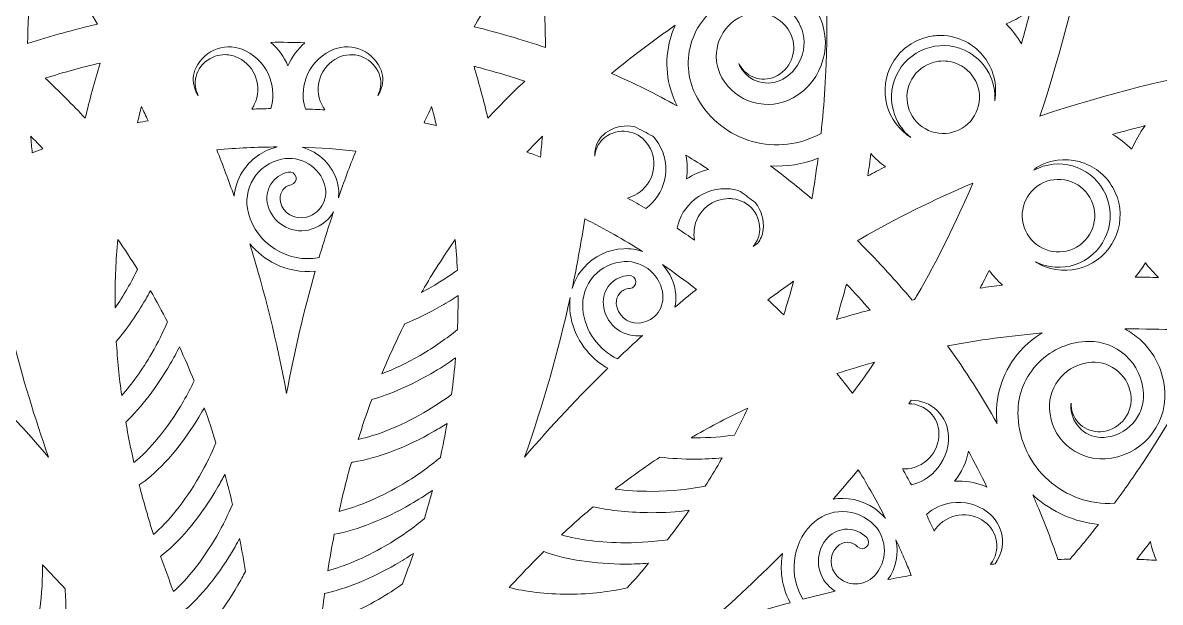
# Model space of a CAD drawing. Header units: millimetres. Extents: x -93 to 1481, y -1464 to 298.
# Drawn here: x 677 to 943.6, y -1205.6 to -1069.7 of the extents above; entities that cross this region are included whole.
import ezdxf

# ---------------------------------------------------------------- set-up
doc = ezdxf.new("R2010")
doc.units = ezdxf.units.MM
doc.header["$MEASUREMENT"] = 0
doc.layers.add('Layer 1', color=7, linetype='Continuous')

msp = doc.modelspace()

# ---------------------------------------------------------------- linework, layer by layer
at = {"layer": 'Layer 1', "lineweight": 0}
for points, knots in [([(1116.83, -1265.8), (1115.97, -1265.11), (1095.41, -1248.71), (1061.91, -1232.06), (1041.16, -1221.74), (1012.66, -1210.11), (979.99, -1203.56), (1005.01, -1181.55), (1023.87, -1157.23), (1036.69, -1137.92), (1057.37, -1106.75), (1066.98, -1082.26), (1067.38, -1081.24), (1067.38, -1081.24), (1068.76, -1077.69), (1068.76, -1077.69), (1068.76, -1077.69), (1064.99, -1077.11), (1064.99, -1077.11), (1063.9, -1076.94), (1037.9, -1073.01), (1000.56, -1075.34), (977.43, -1076.79), (946.93, -1080.96), (915.37, -1091.62), (926.03, -1060.05), (930.2, -1029.56), (931.64, -1006.43), (933.97, -969.09), (930.05, -943.08), (929.88, -941.99), (929.88, -941.99), (929.3, -938.23), (929.3, -938.23), (929.3, -938.23), (925.75, -939.61), (925.75, -939.61), (924.72, -940.01), (900.24, -949.61), (869.07, -970.3), (849.76, -983.12), (825.43, -1001.98), (803.43, -1026.99), (796.88, -994.32), (785.24, -965.83), (774.93, -945.08), (758.28, -911.57), (741.88, -891.01), (741.19, -890.16), (741.19, -890.16), (738.8, -887.19), (738.8, -887.19), (738.8, -887.19), (736.41, -890.16), (736.41, -890.16), (735.72, -891.01), (719.32, -911.57), (702.67, -945.08), (692.36, -965.83), (680.72, -994.32), (674.17, -1026.99), (652.17, -1001.98), (627.84, -983.12), (608.53, -970.3), (577.36, -949.61), (552.88, -940.01), (551.85, -939.61), (551.85, -939.61), (548.3, -938.23), (548.3, -938.23), (548.3, -938.23), (547.72, -941.99), (547.72, -941.99), (547.55, -943.08), (543.63, -969.09), (545.96, -1006.43), (547.4, -1029.56), (551.57, -1060.05), (562.23, -1091.62), (530.67, -1080.96), (500.17, -1076.79), (477.04, -1075.34), (439.7, -1073.01), (413.7, -1076.94), (412.61, -1077.11), (412.61, -1077.11), (408.84, -1077.69), (408.84, -1077.69), (408.84, -1077.69), (410.22, -1081.24), (410.22, -1081.24), (410.62, -1082.26), (420.23, -1106.75), (440.91, -1137.92), (453.73, -1157.23), (472.59, -1181.55), (497.61, -1203.56), (464.94, -1210.11), (436.44, -1221.74), (415.69, -1232.06), (382.19, -1248.71), (361.63, -1265.11), (360.77, -1265.8), (360.77, -1265.8), (357.8, -1268.19), (357.8, -1268.19), (357.8, -1268.19), (360.77, -1270.57), (360.77, -1270.57), (361.63, -1271.26), (382.19, -1287.67), (415.69, -1304.32), (444.76, -1318.76), (488.99, -1335.81), (538.64, -1337.82), (538.64, -1337.82), (584.58, -1406.53), (584.58, -1406.53), (584.58, -1406.53), (584.58, -1461.27), (584.58, -1461.27), (584.58, -1461.27), (584.67, -1461.27), (584.67, -1461.27), (584.67, -1461.27), (584.67, -1461.32), (584.67, -1461.32), (584.67, -1461.32), (601.77, -1461.32), (601.77, -1461.32), (601.77, -1461.32), (601.77, -1406.58), (601.77, -1406.58), (601.77, -1406.58), (608.56, -1396.76), (608.56, -1396.76), (608.56, -1397.28), (608.55, -1397.81), (608.55, -1398.34), (608.55, -1409.68), (611.14, -1420.43), (616.33, -1430.6), (621.52, -1440.76), (629.14, -1448.79), (639.2, -1454.66), (639.85, -1455.04), (640.51, -1455.41), (641.17, -1455.76), (650.77, -1460.93), (661.56, -1463.52), (673.55, -1463.52), (685.35, -1463.52), (696.34, -1460.86), (706.52, -1455.54), (716.71, -1450.23), (724.58, -1442.4), (730.14, -1432.05), (731.5, -1429.51), (732.7, -1426.89), (733.73, -1424.18), (734.69, -1426.77), (735.79, -1429.29), (737.05, -1431.74), (742.34, -1442.03), (750.17, -1449.89), (760.54, -1455.32), (760.56, -1455.33), (760.57, -1455.33), (760.58, -1455.34), (760.6, -1455.35), (760.61, -1455.36), (760.63, -1455.37), (771, -1460.8), (782.53, -1463.52), (795.22, -1463.52), (804.63, -1463.52), (813.79, -1461.83), (822.73, -1458.45), (822.82, -1458.42), (822.92, -1458.38), (823.01, -1458.34), (823.01, -1458.34), (821.88, -1461.27), (821.88, -1461.27), (821.88, -1461.27), (821.98, -1461.27), (821.98, -1461.27), (821.98, -1461.27), (821.97, -1461.32), (821.97, -1461.32), (821.97, -1461.32), (840.12, -1461.32), (840.12, -1461.32), (840.12, -1461.32), (854.32, -1422.18), (854.32, -1422.18), (854.32, -1422.18), (908.28, -1422.18), (908.28, -1422.18), (908.28, -1422.18), (923.34, -1461.27), (923.34, -1461.27), (923.34, -1461.27), (923.4, -1461.27), (923.4, -1461.27), (923.4, -1461.27), (923.42, -1461.32), (923.42, -1461.32), (923.42, -1461.32), (942.9, -1461.32), (942.9, -1461.32), (942.9, -1461.32), (891.24, -1335.09), (891.24, -1335.09), (891.44, -1335.12), (891.65, -1335.15), (891.85, -1335.18), (891.84, -1335.17), (891.84, -1335.15), (891.83, -1335.14), (903.9, -1336.96), (916.44, -1338.02), (929.3, -1338.02), (982.85, -1338.02), (1030.97, -1319.69), (1061.91, -1304.32), (1095.41, -1287.67), (1115.97, -1271.26), (1116.83, -1270.57), (1116.83, -1270.57), (1119.8, -1268.19), (1119.8, -1268.19), (1119.8, -1268.19), (1116.83, -1265.8), (1116.83, -1265.8)], [0, 0, 0, 0, 1, 1, 1, 2, 2, 2, 3, 3, 3, 4, 4, 4, 5, 5, 5, 6, 6, 6, 7, 7, 7, 8, 8, 8, 9, 9, 9, 10, 10, 10, 11, 11, 11, 12, 12, 12, 13, 13, 13, 14, 14, 14, 15, 15, 15, 16, 16, 16, 17, 17, 17, 18, 18, 18, 19, 19, 19, 20, 20, 20, 21, 21, 21, 22, 22, 22, 23, 23, 23, 24, 24, 24, 25, 25, 25, 26, 26, 26, 27, 27, 27, 28, 28, 28, 29, 29, 29, 30, 30, 30, 31, 31, 31, 32, 32, 32, 33, 33, 33, 34, 34, 34, 35, 35, 35, 36, 36, 36, 37, 37, 37, 38, 38, 38, 39, 39, 39, 40, 40, 40, 41, 41, 41, 42, 42, 42, 43, 43, 43, 44, 44, 44, 45, 45, 45, 46, 46, 46, 47, 47, 47, 48, 48, 48, 49, 49, 49, 50, 50, 50, 51, 51, 51, 52, 52, 52, 53, 53, 53, 54, 54, 54, 55, 55, 55, 56, 56, 56, 57, 57, 57, 58, 58, 58, 59, 59, 59, 60, 60, 60, 61, 61, 61, 62, 62, 62, 63, 63, 63, 64, 64, 64, 65, 65, 65, 66, 66, 66, 67, 67, 67, 68, 68, 68, 69, 69, 69, 70, 70, 70, 71, 71, 71, 72, 72, 72, 73, 73, 73, 74, 74, 74, 75, 75, 75, 76, 76, 76, 77, 77, 77, 78, 78, 78, 78]), ([(679.92, -1048.45), (685.25, -1055.52), (690.15, -1062.78), (694.5, -1070.07), (688.99, -1071.33), (683.49, -1072.84), (678.11, -1074.58), (678.23, -1066.06), (678.84, -1057.28), (679.92, -1048.45)], [0, 0, 0, 0, 1, 1, 1, 2, 2, 2, 3, 3, 3, 3]), ([(799.51, -1075.55), (794.01, -1073.67), (788.38, -1072.04), (782.74, -1070.67), (787.18, -1063.18), (792.2, -1055.72), (797.68, -1048.45), (798.81, -1057.62), (799.42, -1066.71), (799.51, -1075.55)], [0, 0, 0, 0, 1, 1, 1, 2, 2, 2, 3, 3, 3, 3]), ([(841.44, -1064.81), (843.38, -1063.72), (845.52, -1063.16), (847.68, -1063.16), (848.84, -1063.16), (850.01, -1063.32), (851.15, -1063.64), (854.44, -1064.57), (857.17, -1066.71), (858.85, -1069.69), (861.48, -1074.37), (859.81, -1080.31), (855.13, -1082.94), (853.44, -1083.89), (851.47, -1084.13), (849.6, -1083.6), (847.73, -1083.08), (846.17, -1081.86), (845.22, -1080.16), (845.06, -1079.88), (844.93, -1079.59), (844.82, -1079.29), (844.88, -1079.4), (844.94, -1079.52), (845, -1079.63), (845.85, -1081.15), (847.25, -1082.24), (848.92, -1082.71), (850.59, -1083.18), (852.35, -1082.97), (853.86, -1082.12), (855.61, -1081.13), (856.87, -1079.53), (857.41, -1077.6), (857.96, -1075.67), (857.71, -1073.64), (856.73, -1071.89), (855.59, -1069.85), (853.71, -1068.38), (851.46, -1067.75), (849.2, -1067.12), (846.84, -1067.4), (844.8, -1068.55), (839.84, -1071.34), (838.07, -1077.65), (840.86, -1082.61), (842.47, -1085.47), (845.09, -1087.53), (848.25, -1088.42), (851.41, -1089.3), (854.72, -1088.91), (857.58, -1087.3), (864.66, -1083.32), (867.19, -1074.32), (863.21, -1067.24), (860.88, -1063.1), (857.08, -1060.11), (852.5, -1058.83), (851.39, -1058.52), (850.26, -1058.31), (849.13, -1058.22), (855.45, -1054.63), (860.84, -1051.93), (864.71, -1050.11), (865.28, -1057.09), (865.95, -1069.84), (864.98, -1085.18), (864.77, -1088.62), (864.47, -1092.15), (864.09, -1095.66), (859.14, -1098.4), (853.42, -1099.07), (847.97, -1097.54), (842.47, -1096), (837.9, -1092.41), (835.1, -1087.43), (832.92, -1083.56), (832.38, -1079.08), (833.58, -1074.8), (834.78, -1070.53), (837.57, -1066.98), (841.44, -1064.81)], [0, 0, 0, 0, 1, 1, 1, 2, 2, 2, 3, 3, 3, 4, 4, 4, 5, 5, 5, 6, 6, 6, 7, 7, 7, 8, 8, 8, 9, 9, 9, 10, 10, 10, 11, 11, 11, 12, 12, 12, 13, 13, 13, 14, 14, 14, 15, 15, 15, 16, 16, 16, 17, 17, 17, 18, 18, 18, 19, 19, 19, 20, 20, 20, 21, 21, 21, 22, 22, 22, 23, 23, 23, 24, 24, 24, 25, 25, 25, 26, 26, 26, 27, 27, 27, 27]), ([(913.2, -1066.67), (912.52, -1069.36), (911.81, -1072.03), (911.06, -1074.67), (910.08, -1072.97), (908.86, -1071.4), (907.46, -1070.02), (909.5, -1069.15), (911.43, -1068.01), (913.2, -1066.67)], [0, 0, 0, 0, 1, 1, 1, 2, 2, 2, 3, 3, 3, 3]), ([(830.38, -1089.22), (825.37, -1086.45), (820.22, -1083.9), (815, -1081.6), (819.77, -1077.68), (824.77, -1073.91), (829.91, -1070.33), (829.45, -1071.34), (829.07, -1072.38), (828.77, -1073.45), (827.28, -1078.77), (827.85, -1084.34), (830.38, -1089.22)], [0, 0, 0, 0, 1, 1, 1, 2, 2, 2, 3, 3, 3, 4, 4, 4, 4]), ([(739.14, -1079.82), (738.2, -1077.7), (736.85, -1075.85), (735.15, -1074.33), (737.8, -1074.3), (740.45, -1074.32), (743.06, -1074.4), (741.4, -1075.91), (740.07, -1077.74), (739.14, -1079.82)], [0, 0, 0, 0, 1, 1, 1, 2, 2, 2, 3, 3, 3, 3]), ([(880.83, -1079.2), (882.56, -1076.21), (885.35, -1074.07), (888.7, -1073.17), (889.82, -1072.87), (890.96, -1072.72), (892.09, -1072.72), (894.34, -1072.72), (896.57, -1073.32), (898.54, -1074.46), (901.53, -1076.19), (903.67, -1078.98), (904.57, -1082.33), (905.08, -1084.23), (905.15, -1086.18), (904.8, -1088.05), (905.11, -1083.58), (902.92, -1079.1), (898.78, -1076.71), (892.99, -1073.37), (885.57, -1075.36), (882.23, -1081.14), (880.62, -1083.94), (880.19, -1087.2), (881.03, -1090.33), (881.7, -1092.86), (883.14, -1095.05), (885.15, -1096.65), (882.38, -1094.91), (880.39, -1092.22), (879.54, -1089.04), (878.64, -1085.69), (879.1, -1082.2), (880.83, -1079.2)], [0, 0, 0, 0, 1, 1, 1, 2, 2, 2, 3, 3, 3, 4, 4, 4, 5, 5, 5, 6, 6, 6, 7, 7, 7, 8, 8, 8, 9, 9, 9, 10, 10, 10, 11, 11, 11, 11]), ([(735.1, -1089.86), (733.62, -1089.88), (732.12, -1089.92), (730.63, -1089.98), (730.86, -1089.64), (731.06, -1089.28), (731.24, -1088.91), (733.23, -1084.84), (731.54, -1079.92), (727.47, -1077.93), (726.49, -1077.45), (725.44, -1077.21), (724.38, -1077.21), (723.6, -1077.21), (722.82, -1077.34), (722.07, -1077.6), (720.28, -1078.21), (718.84, -1079.48), (718.01, -1081.18), (717.29, -1082.66), (717.19, -1084.33), (717.72, -1085.88), (717.83, -1086.2), (717.97, -1086.5), (718.12, -1086.79), (717.77, -1086.3), (717.49, -1085.75), (717.29, -1085.16), (716.73, -1083.54), (716.84, -1081.8), (717.59, -1080.26), (718.61, -1078.18), (720.37, -1076.62), (722.56, -1075.87), (724.74, -1075.12), (727.09, -1075.26), (729.17, -1076.28), (731.91, -1077.62), (733.97, -1079.95), (734.97, -1082.84), (735.76, -1085.15), (735.81, -1087.56), (735.1, -1089.86)], [0, 0, 0, 0, 1, 1, 1, 2, 2, 2, 3, 3, 3, 4, 4, 4, 5, 5, 5, 6, 6, 6, 7, 7, 7, 8, 8, 8, 9, 9, 9, 10, 10, 10, 11, 11, 11, 12, 12, 12, 13, 13, 13, 14, 14, 14, 14]), ([(760.69, -1080.26), (761.45, -1081.8), (761.55, -1083.54), (761, -1085.16), (760.8, -1085.75), (760.52, -1086.3), (760.17, -1086.79), (760.32, -1086.5), (760.45, -1086.2), (760.56, -1085.88), (761.1, -1084.32), (761, -1082.65), (760.27, -1081.18), (758.56, -1077.67), (754.32, -1076.22), (750.82, -1077.93), (746.75, -1079.92), (745.06, -1084.84), (747.05, -1088.91), (747.26, -1089.35), (747.51, -1089.77), (747.78, -1090.17), (746.25, -1090.07), (744.72, -1090), (743.21, -1089.95), (742.48, -1087.62), (742.52, -1085.18), (743.32, -1082.84), (744.31, -1079.95), (746.37, -1077.62), (749.12, -1076.28), (751.2, -1075.26), (753.54, -1075.12), (755.73, -1075.87), (757.92, -1076.62), (759.68, -1078.18), (760.69, -1080.26)], [0, 0, 0, 0, 1, 1, 1, 2, 2, 2, 3, 3, 3, 4, 4, 4, 5, 5, 5, 6, 6, 6, 7, 7, 7, 8, 8, 8, 9, 9, 9, 10, 10, 10, 11, 11, 11, 12, 12, 12, 12]), ([(691.62, -1092.11), (688.63, -1088.93), (685.48, -1085.78), (682.22, -1082.72), (686.46, -1081.38), (690.78, -1080.19), (695.09, -1079.18), (693.79, -1083.49), (692.63, -1087.83), (691.62, -1092.11)], [0, 0, 0, 0, 1, 1, 1, 2, 2, 2, 3, 3, 3, 3]), ([(884.51, -1089.4), (883.92, -1087.2), (884.22, -1084.91), (885.36, -1082.95), (886.49, -1080.98), (888.32, -1079.58), (890.52, -1078.99), (891.26, -1078.79), (892, -1078.69), (892.74, -1078.69), (894.22, -1078.69), (895.67, -1079.08), (896.97, -1079.83), (898.94, -1080.97), (900.34, -1082.8), (900.93, -1085), (901.52, -1087.2), (901.22, -1089.49), (900.09, -1091.45), (897.74, -1095.51), (892.53, -1096.91), (888.47, -1094.56), (886.5, -1093.43), (885.1, -1091.6), (884.51, -1089.4)], [0, 0, 0, 0, 1, 1, 1, 2, 2, 2, 3, 3, 3, 4, 4, 4, 5, 5, 5, 6, 6, 6, 7, 7, 7, 8, 8, 8, 8]), ([(785.98, -1092.11), (785.03, -1088.08), (783.94, -1084), (782.74, -1079.94), (786.73, -1080.96), (790.72, -1082.12), (794.64, -1083.41), (791.65, -1086.25), (788.75, -1089.17), (785.98, -1092.11)], [0, 0, 0, 0, 1, 1, 1, 2, 2, 2, 3, 3, 3, 3]), ([(703.83, -1093.18), (704.14, -1091.92), (704.46, -1090.64), (704.8, -1089.38), (705.32, -1090.48), (705.83, -1091.58), (706.34, -1092.69), (705.5, -1092.85), (704.67, -1093.01), (703.83, -1093.18)], [0, 0, 0, 0, 1, 1, 1, 2, 2, 2, 3, 3, 3, 3]), ([(773.93, -1093.83), (772.96, -1093.62), (771.99, -1093.41), (771.02, -1093.21), (771.61, -1091.93), (772.2, -1090.65), (772.81, -1089.38), (773.2, -1090.86), (773.57, -1092.35), (773.93, -1093.83)], [0, 0, 0, 0, 1, 1, 1, 2, 2, 2, 3, 3, 3, 3]), ([(823.68, -1098.52), (821.64, -1095.2), (817.28, -1094.16), (813.96, -1096.21), (812.56, -1097.07), (811.58, -1098.43), (811.2, -1100.03), (811.12, -1100.35), (811.07, -1100.68), (811.05, -1101.01), (811.02, -1100.4), (811.07, -1099.79), (811.21, -1099.19), (811.61, -1097.52), (812.63, -1096.1), (814.09, -1095.2), (815.97, -1094.05), (818.19, -1093.65), (820.35, -1094.09), (821.81, -1094.83), (823.25, -1095.58), (824.64, -1096.34), (825.16, -1096.84), (825.62, -1097.41), (826, -1098.03), (827.61, -1100.63), (828.1, -1103.7), (827.39, -1106.68), (826.76, -1109.35), (825.21, -1111.67), (823, -1113.28), (821.58, -1112.44), (820.16, -1111.62), (818.74, -1110.83), (819.53, -1110.6), (820.29, -1110.25), (821, -1109.81), (824.86, -1107.44), (826.06, -1102.37), (823.68, -1098.52)], [0, 0, 0, 0, 1, 1, 1, 2, 2, 2, 3, 3, 3, 4, 4, 4, 5, 5, 5, 6, 6, 6, 7, 7, 7, 8, 8, 8, 9, 9, 9, 10, 10, 10, 11, 11, 11, 12, 12, 12, 13, 13, 13, 13]), ([(940.08, -1093.85), (938.8, -1095.56), (937.73, -1097.41), (936.89, -1099.4), (935.55, -1098.05), (934.04, -1096.87), (932.4, -1095.9), (934.93, -1095.19), (937.5, -1094.5), (940.08, -1093.85)], [0, 0, 0, 0, 1, 1, 1, 2, 2, 2, 3, 3, 3, 3]), ([(678.84, -1096.33), (679.81, -1097.3), (680.77, -1098.29), (681.71, -1099.28), (680.87, -1099.57), (680.02, -1099.88), (679.18, -1100.19), (679.06, -1098.9), (678.95, -1097.61), (678.84, -1096.33)], [0, 0, 0, 0, 1, 1, 1, 2, 2, 2, 3, 3, 3, 3]), ([(795.15, -1100.05), (796.33, -1098.8), (797.53, -1097.56), (798.76, -1096.33), (798.62, -1097.97), (798.48, -1099.61), (798.31, -1101.25), (797.26, -1100.84), (796.2, -1100.44), (795.15, -1100.05)], [0, 0, 0, 0, 1, 1, 1, 2, 2, 2, 3, 3, 3, 3]), ([(722.44, -1099.53), (727.14, -1099.1), (731.89, -1098.87), (736.61, -1098.85), (733.16, -1099.68), (730.26, -1101.77), (728.42, -1104.74), (727.34, -1106.48), (726.7, -1108.4), (726.51, -1110.38), (725.22, -1106.71), (723.87, -1103.09), (722.44, -1099.53)], [0, 0, 0, 0, 1, 1, 1, 2, 2, 2, 3, 3, 3, 4, 4, 4, 4]), ([(731.04, -1106.34), (732.5, -1103.97), (734.85, -1102.33), (737.63, -1101.72), (742.09, -1100.74), (746.64, -1103.54), (747.78, -1107.95), (748.2, -1109.58), (747.95, -1111.25), (747.08, -1112.65), (746.22, -1114.05), (744.84, -1115.02), (743.2, -1115.38), (740.64, -1115.94), (738.02, -1114.33), (737.37, -1111.79), (737.14, -1110.89), (737.28, -1109.97), (737.75, -1109.19), (738.23, -1108.42), (738.99, -1107.89), (739.89, -1107.69), (740.72, -1107.51), (741.22, -1106.71), (741.02, -1105.9), (740.83, -1105.08), (740, -1104.57), (739.18, -1104.75), (737.47, -1105.12), (736.04, -1106.13), (735.14, -1107.59), (734.23, -1109.05), (733.97, -1110.79), (734.41, -1112.48), (735.47, -1116.62), (739.74, -1119.23), (743.92, -1118.32), (746.36, -1117.78), (748.41, -1116.34), (749.7, -1114.26), (749.74, -1114.19), (749.78, -1114.12), (749.83, -1114.04), (748.64, -1117.57), (747.51, -1121.15), (746.44, -1124.77), (739.11, -1126.21), (731.71, -1121.58), (729.85, -1114.34), (729.14, -1111.57), (729.56, -1108.73), (731.04, -1106.34)], [0, 0, 0, 0, 1, 1, 1, 2, 2, 2, 3, 3, 3, 4, 4, 4, 5, 5, 5, 6, 6, 6, 7, 7, 7, 8, 8, 8, 9, 9, 9, 10, 10, 10, 11, 11, 11, 12, 12, 12, 13, 13, 13, 14, 14, 14, 15, 15, 15, 16, 16, 16, 17, 17, 17, 17]), ([(750.74, -1107.26), (749.67, -1103.11), (746.38, -1100.01), (742.45, -1098.93), (746.66, -1099.06), (750.88, -1099.35), (755.05, -1099.81), (753.61, -1103.4), (752.25, -1107.06), (750.95, -1110.76), (751.11, -1109.61), (751.04, -1108.43), (750.74, -1107.26)], [0, 0, 0, 0, 1, 1, 1, 2, 2, 2, 3, 3, 3, 4, 4, 4, 4]), ([(832.39, -1100.78), (834.18, -1101.86), (835.95, -1102.97), (837.67, -1104.1), (835.85, -1104.55), (834.12, -1105.31), (832.54, -1106.35), (832.81, -1104.49), (832.76, -1102.61), (832.39, -1100.78)], [0, 0, 0, 0, 1, 1, 1, 2, 2, 2, 3, 3, 3, 3]), ([(879.18, -1103.48), (877.8, -1104.18), (876.42, -1104.9), (875.06, -1105.62), (875.3, -1103.89), (875.53, -1102.15), (875.75, -1100.4), (876.78, -1101.55), (877.93, -1102.58), (879.18, -1103.48)], [0, 0, 0, 0, 1, 1, 1, 2, 2, 2, 3, 3, 3, 3]), ([(861.93, -1111.01), (858.8, -1108.35), (855.55, -1105.77), (852.24, -1103.3), (856.04, -1103.52), (859.82, -1102.92), (863.39, -1101.5), (862.96, -1104.72), (862.48, -1107.9), (861.93, -1111.01)], [0, 0, 0, 0, 1, 1, 1, 2, 2, 2, 3, 3, 3, 3]), ([(924.59, -1102.29), (927.93, -1103.19), (930.73, -1105.33), (932.46, -1108.33), (936.03, -1114.52), (933.9, -1122.46), (927.71, -1126.03), (924.72, -1127.76), (921.23, -1128.22), (917.88, -1127.32), (916.62, -1126.98), (915.43, -1126.47), (914.36, -1125.8), (915.07, -1126.15), (915.83, -1126.44), (916.61, -1126.65), (919.74, -1127.49), (923.01, -1127.06), (925.8, -1125.44), (931.59, -1122.1), (933.58, -1114.68), (930.24, -1108.9), (926.95, -1103.2), (919.7, -1101.18), (913.96, -1104.31), (914, -1104.21), (914.04, -1104.1), (914.08, -1104), (914.3, -1103.85), (914.52, -1103.71), (914.75, -1103.58), (917.74, -1101.85), (921.24, -1101.4), (924.59, -1102.29)], [0, 0, 0, 0, 1, 1, 1, 2, 2, 2, 3, 3, 3, 4, 4, 4, 5, 5, 5, 6, 6, 6, 7, 7, 7, 8, 8, 8, 9, 9, 9, 10, 10, 10, 11, 11, 11, 11]), ([(915.49, -1107.59), (917.46, -1106.45), (919.75, -1106.15), (921.95, -1106.74), (924.15, -1107.33), (925.98, -1108.74), (927.11, -1110.7), (929.46, -1114.76), (928.06, -1119.97), (924, -1122.32), (919.94, -1124.66), (914.73, -1123.27), (912.38, -1119.21), (910.04, -1115.14), (911.43, -1109.93), (915.49, -1107.59)], [0, 0, 0, 0, 1, 1, 1, 2, 2, 2, 3, 3, 3, 4, 4, 4, 5, 5, 5, 5]), ([(834.45, -1111.14), (836.84, -1109.23), (839.82, -1108.36), (842.86, -1108.7), (843.66, -1108.78), (844.44, -1108.98), (845.17, -1109.28), (846.37, -1110.14), (847.54, -1111.02), (848.66, -1111.88), (848.66, -1111.88), (848.67, -1111.88), (848.67, -1111.88), (850.12, -1113.69), (850.77, -1115.95), (850.52, -1118.24), (850.39, -1119.4), (849.95, -1120.5), (849.25, -1121.43), (848.9, -1121.67), (848.55, -1121.91), (848.2, -1122.16), (849.02, -1121.22), (849.53, -1120.06), (849.67, -1118.8), (849.88, -1116.92), (849.34, -1115.08), (848.16, -1113.6), (846.98, -1112.13), (845.29, -1111.2), (843.42, -1111), (843.11, -1110.96), (842.81, -1110.95), (842.51, -1110.95), (840.65, -1110.95), (838.86, -1111.58), (837.39, -1112.76), (835.67, -1114.13), (834.6, -1116.08), (834.36, -1118.26), (834.27, -1119.07), (834.28, -1119.88), (834.4, -1120.68), (833.08, -1119.75), (831.74, -1118.83), (830.38, -1117.92), (830.88, -1115.24), (832.32, -1112.86), (834.45, -1111.14)], [0, 0, 0, 0, 1, 1, 1, 2, 2, 2, 3, 3, 3, 4, 4, 4, 5, 5, 5, 6, 6, 6, 7, 7, 7, 8, 8, 8, 9, 9, 9, 10, 10, 10, 11, 11, 11, 12, 12, 12, 13, 13, 13, 14, 14, 14, 15, 15, 15, 16, 16, 16, 16]), ([(873.42, -1120.36), (881.65, -1115.61), (890.46, -1111.23), (899.66, -1107.33), (895.76, -1116.53), (891.38, -1125.34), (886.63, -1133.57), (886.43, -1133.92), (886.22, -1134.28), (886.01, -1134.63), (885.82, -1134.67), (885.63, -1134.71), (885.44, -1134.75), (881.67, -1130.24), (877.66, -1125.85), (873.51, -1121.7), (873.23, -1121.41), (872.93, -1121.12), (872.63, -1120.82), (872.89, -1120.66), (873.15, -1120.51), (873.42, -1120.36)], [0, 0, 0, 0, 1, 1, 1, 2, 2, 2, 3, 3, 3, 4, 4, 4, 5, 5, 5, 6, 6, 6, 7, 7, 7, 7]), ([(822.23, -1123.36), (820.85, -1122.87), (819.37, -1122.63), (817.84, -1122.7), (814.17, -1122.87), (810.84, -1124.45), (808.46, -1127.15), (807.19, -1128.58), (806.28, -1130.24), (805.74, -1132.02), (806.89, -1126.56), (807.89, -1121.11), (808.7, -1115.71), (813.33, -1118.03), (817.85, -1120.59), (822.23, -1123.36)], [0, 0, 0, 0, 1, 1, 1, 2, 2, 2, 3, 3, 3, 4, 4, 4, 5, 5, 5, 5]), ([(698.6, -1134.7), (698.6, -1130.09), (698.81, -1125.33), (699.24, -1120.53), (700.85, -1122.84), (702.4, -1125.17), (703.87, -1127.5), (703.16, -1128.99), (702.36, -1130.52), (701.45, -1132.08), (700.52, -1133.69), (699.57, -1135.19), (698.62, -1136.58), (698.61, -1135.96), (698.6, -1135.33), (698.6, -1134.7)], [0, 0, 0, 0, 1, 1, 1, 2, 2, 2, 3, 3, 3, 4, 4, 4, 5, 5, 5, 5]), ([(730.19, -1121.54), (731.82, -1123.54), (733.86, -1125.15), (736.17, -1126.27), (739.01, -1127.66), (742.24, -1128.29), (745.51, -1127.96), (742.88, -1137.25), (740.64, -1146.82), (738.8, -1156.62), (736.54, -1144.54), (733.66, -1132.81), (730.19, -1121.54)], [0, 0, 0, 0, 1, 1, 1, 2, 2, 2, 3, 3, 3, 4, 4, 4, 4]), ([(778.36, -1120.53), (778.58, -1122.94), (778.74, -1125.33), (778.84, -1127.7), (777.01, -1129.06), (774.96, -1130.41), (772.68, -1131.72), (771.93, -1132.16), (771.19, -1132.56), (770.46, -1132.95), (770.55, -1132.8), (770.63, -1132.64), (770.72, -1132.49), (773.03, -1128.49), (775.6, -1124.48), (778.36, -1120.53)], [0, 0, 0, 0, 1, 1, 1, 2, 2, 2, 3, 3, 3, 4, 4, 4, 5, 5, 5, 5]), ([(810.77, -1129.17), (812.62, -1127.08), (815.2, -1125.85), (818.05, -1125.72), (822.61, -1125.51), (826.63, -1129.04), (827, -1133.58), (827.14, -1135.26), (826.61, -1136.86), (825.52, -1138.1), (824.43, -1139.33), (822.91, -1140.05), (821.24, -1140.13), (818.62, -1140.25), (816.31, -1138.22), (816.09, -1135.61), (816.02, -1134.68), (816.31, -1133.79), (816.91, -1133.11), (817.51, -1132.43), (818.35, -1132.04), (819.27, -1131.99), (820.11, -1131.96), (820.75, -1131.25), (820.69, -1130.41), (820.63, -1129.58), (819.9, -1128.93), (819.06, -1128.97), (817.32, -1129.05), (815.73, -1129.8), (814.6, -1131.09), (813.46, -1132.38), (812.91, -1134.05), (813.06, -1135.79), (813.41, -1140.04), (817.17, -1143.34), (821.45, -1143.15), (821.7, -1143.13), (821.95, -1143.11), (822.2, -1143.08), (820.24, -1144.86), (818.29, -1146.67), (816.36, -1148.52), (811.93, -1146.38), (808.68, -1142.01), (808.25, -1136.85), (808.02, -1134), (808.91, -1131.27), (810.77, -1129.17)], [0, 0, 0, 0, 1, 1, 1, 2, 2, 2, 3, 3, 3, 4, 4, 4, 5, 5, 5, 6, 6, 6, 7, 7, 7, 8, 8, 8, 9, 9, 9, 10, 10, 10, 11, 11, 11, 12, 12, 12, 13, 13, 13, 14, 14, 14, 15, 15, 15, 16, 16, 16, 16]), ([(830.04, -1133.4), (829.82, -1130.72), (828.66, -1128.3), (826.92, -1126.44), (829.63, -1128.29), (832.28, -1130.22), (834.87, -1132.23), (833.16, -1133.61), (831.47, -1135.01), (829.78, -1136.43), (830.03, -1135.46), (830.12, -1134.44), (830.04, -1133.4)], [0, 0, 0, 0, 1, 1, 1, 2, 2, 2, 3, 3, 3, 4, 4, 4, 4]), ([(906.64, -1131.23), (904.88, -1131.45), (903.12, -1131.68), (901.37, -1131.93), (902.09, -1130.56), (902.81, -1129.18), (903.51, -1127.79), (904.43, -1129.05), (905.48, -1130.2), (906.64, -1131.23)], [0, 0, 0, 0, 1, 1, 1, 2, 2, 2, 3, 3, 3, 3]), ([(943.21, -1129.44), (941.4, -1129.4), (939.57, -1129.38), (937.75, -1129.38), (937.75, -1129.38), (937.68, -1129.38), (937.68, -1129.38), (938.6, -1128.34), (939.42, -1127.22), (940.12, -1126.02), (941.05, -1127.25), (942.08, -1128.39), (943.21, -1129.44)], [0, 0, 0, 0, 1, 1, 1, 2, 2, 2, 3, 3, 3, 4, 4, 4, 4]), ([(857.66, -1130.33), (856.93, -1133), (856.16, -1135.65), (855.34, -1138.24), (854.11, -1137.03), (852.86, -1135.83), (851.59, -1134.65), (853.59, -1133.18), (855.62, -1131.74), (857.66, -1130.33)], [0, 0, 0, 0, 1, 1, 1, 2, 2, 2, 3, 3, 3, 3]), ([(707.22, -1147.2), (704.92, -1151.17), (702.5, -1154.48), (700.16, -1157.12), (699.59, -1152.97), (699.16, -1148.73), (698.9, -1144.44), (701.34, -1141.56), (703.68, -1138.21), (705.78, -1134.58), (706.17, -1133.9), (706.55, -1133.23), (706.91, -1132.55), (708.31, -1134.97), (709.62, -1137.41), (710.87, -1139.87), (709.9, -1142.19), (708.69, -1144.65), (707.22, -1147.2)], [0, 0, 0, 0, 1, 1, 1, 2, 2, 2, 3, 3, 3, 4, 4, 4, 5, 5, 5, 6, 6, 6, 6]), ([(867.7, -1139.29), (868.52, -1136.56), (869.3, -1133.79), (870.02, -1130.99), (871.91, -1132.98), (873.78, -1135.01), (875.59, -1137.08), (872.93, -1137.77), (870.28, -1138.51), (867.7, -1139.29)], [0, 0, 0, 0, 1, 1, 1, 2, 2, 2, 3, 3, 3, 3]), ([(775.18, -1136.05), (776.5, -1135.3), (777.77, -1134.5), (779, -1133.69), (779, -1134.03), (779, -1134.37), (779, -1134.7), (779, -1137.04), (778.95, -1139.36), (778.85, -1141.67), (776.42, -1143.68), (773.51, -1145.74), (770.11, -1147.7), (766.96, -1149.52), (763.94, -1150.94), (761.15, -1152.01), (762.77, -1148.1), (764.55, -1144.19), (766.51, -1140.31), (769.37, -1139.15), (772.3, -1137.72), (775.18, -1136.05)], [0, 0, 0, 0, 1, 1, 1, 2, 2, 2, 3, 3, 3, 4, 4, 4, 5, 5, 5, 6, 6, 6, 7, 7, 7, 7]), ([(805.29, -1134.12), (805.16, -1135.07), (805.13, -1136.04), (805.21, -1137.03), (805.64, -1142.24), (808.44, -1146.79), (812.46, -1149.68), (812.98, -1150.05), (813.53, -1150.4), (814.09, -1150.72), (807.39, -1157.26), (800.88, -1164.23), (794.58, -1171.57), (798.99, -1159.05), (802.57, -1146.52), (805.29, -1134.12)], [0, 0, 0, 0, 1, 1, 1, 2, 2, 2, 3, 3, 3, 4, 4, 4, 5, 5, 5, 5]), ([(683.02, -1171.57), (674.96, -1162.17), (666.55, -1153.4), (657.84, -1145.33), (660.03, -1146.25), (662.38, -1146.72), (664.73, -1146.72), (668.17, -1146.72), (671.62, -1145.72), (674.58, -1143.69), (676.92, -1152.95), (679.74, -1162.26), (683.02, -1171.57)], [0, 0, 0, 0, 1, 1, 1, 2, 2, 2, 3, 3, 3, 4, 4, 4, 4]), ([(915.92, -1142.45), (914.02, -1143.57), (912.3, -1144.99), (910.8, -1146.66), (906.91, -1151), (904.93, -1156.58), (905.24, -1162.38), (905.26, -1162.81), (905.3, -1163.23), (905.34, -1163.65), (901.81, -1157.36), (897.94, -1151.29), (893.74, -1145.45), (900.99, -1144.11), (908.42, -1143.11), (915.92, -1142.45)], [0, 0, 0, 0, 1, 1, 1, 2, 2, 2, 3, 3, 3, 4, 4, 4, 5, 5, 5, 5]), ([(936.75, -1157.63), (936.63, -1155.28), (935.59, -1153.13), (933.84, -1151.56), (932.09, -1149.98), (929.83, -1149.19), (927.47, -1149.33), (921.74, -1149.65), (917.33, -1154.57), (917.63, -1160.29), (917.81, -1163.59), (919.26, -1166.62), (921.72, -1168.82), (924.18, -1171.02), (927.35, -1172.13), (930.65, -1171.94), (938.82, -1171.47), (945.12, -1164.45), (944.68, -1156.29), (944.43, -1151.51), (942.33, -1147.13), (938.77, -1143.94), (937.71, -1143), (936.55, -1142.18), (935.32, -1141.52), (944.25, -1141.44), (951.66, -1141.85), (956.88, -1142.28), (953.89, -1148.61), (948.09, -1159.99), (939.58, -1172.79), (937.47, -1175.97), (935.2, -1179.2), (932.85, -1182.39), (927.13, -1182.7), (921.63, -1180.77), (917.37, -1176.96), (913.09, -1173.13), (910.56, -1167.85), (910.26, -1162.11), (910.02, -1157.64), (911.54, -1153.35), (914.53, -1150.01), (917.53, -1146.67), (921.64, -1144.7), (926.11, -1144.44), (926.36, -1144.43), (926.61, -1144.42), (926.86, -1144.42), (930.03, -1144.42), (933.04, -1145.57), (935.41, -1147.69), (937.97, -1149.98), (939.49, -1153.13), (939.67, -1156.57), (939.95, -1161.97), (935.79, -1166.61), (930.38, -1166.92), (928.42, -1167.04), (926.53, -1166.38), (925.07, -1165.07), (923.62, -1163.77), (922.76, -1161.97), (922.65, -1160.01), (922.63, -1159.64), (922.65, -1159.27), (922.71, -1158.91), (922.7, -1159.08), (922.7, -1159.26), (922.71, -1159.43), (922.8, -1161.18), (923.57, -1162.78), (924.87, -1163.95), (926.18, -1165.11), (927.86, -1165.7), (929.6, -1165.6), (931.62, -1165.49), (933.47, -1164.59), (934.82, -1163.09), (936.17, -1161.58), (936.86, -1159.65), (936.75, -1157.63)], [0, 0, 0, 0, 1, 1, 1, 2, 2, 2, 3, 3, 3, 4, 4, 4, 5, 5, 5, 6, 6, 6, 7, 7, 7, 8, 8, 8, 9, 9, 9, 10, 10, 10, 11, 11, 11, 12, 12, 12, 13, 13, 13, 14, 14, 14, 15, 15, 15, 16, 16, 16, 17, 17, 17, 18, 18, 18, 19, 19, 19, 20, 20, 20, 21, 21, 21, 22, 22, 22, 23, 23, 23, 24, 24, 24, 25, 25, 25, 26, 26, 26, 27, 27, 27, 27]), ([(717.14, -1153.71), (716.41, -1155.25), (715.58, -1156.83), (714.64, -1158.46), (710.79, -1165.12), (706.59, -1169.92), (703.02, -1172.81), (702.32, -1169.71), (701.68, -1166.55), (701.13, -1163.33), (704.82, -1159.79), (708.45, -1155.06), (711.55, -1149.7), (712.31, -1148.37), (713.03, -1147.03), (713.69, -1145.7), (714.92, -1148.36), (716.07, -1151.04), (717.14, -1153.71)], [0, 0, 0, 0, 1, 1, 1, 2, 2, 2, 3, 3, 3, 4, 4, 4, 5, 5, 5, 6, 6, 6, 6]), ([(777.47, -1156.84), (775.54, -1158.3), (773.35, -1159.76), (770.91, -1161.16), (765.15, -1164.49), (759.85, -1166.48), (755.59, -1167.42), (756.55, -1164.32), (757.62, -1161.21), (758.77, -1158.08), (763.2, -1156.79), (767.96, -1154.72), (772.61, -1152.03), (774.65, -1150.85), (776.59, -1149.6), (778.42, -1148.29), (778.17, -1151.18), (777.85, -1154.03), (777.47, -1156.84)], [0, 0, 0, 0, 1, 1, 1, 2, 2, 2, 3, 3, 3, 4, 4, 4, 5, 5, 5, 6, 6, 6, 6]), ([(876.65, -1149.33), (874.97, -1151.77), (873.23, -1154.2), (871.45, -1156.6), (870.26, -1155.03), (869.04, -1153.48), (867.8, -1151.95), (870.7, -1151.02), (873.66, -1150.14), (876.65, -1149.33)], [0, 0, 0, 0, 1, 1, 1, 2, 2, 2, 3, 3, 3, 3]), ([(884.65, -1159.04), (884.84, -1158.77), (885.03, -1158.5), (885.22, -1158.24), (887.5, -1158.21), (889.64, -1159.06), (891.29, -1160.64), (891.29, -1160.64), (891.29, -1160.64), (891.29, -1160.64), (892.96, -1162.24), (893.91, -1164.39), (893.96, -1166.7), (894.03, -1169.76), (892.9, -1172.66), (890.79, -1174.86), (889.27, -1176.46), (887.36, -1177.56), (885.25, -1178.07), (884.57, -1176.81), (883.87, -1175.56), (883.17, -1174.34), (883.34, -1174.34), (883.52, -1174.34), (883.69, -1174.34), (888.22, -1174.24), (891.82, -1170.47), (891.72, -1165.95), (891.63, -1162.1), (888.48, -1159.04), (884.65, -1159.04)], [0, 0, 0, 0, 1, 1, 1, 2, 2, 2, 3, 3, 3, 4, 4, 4, 5, 5, 5, 6, 6, 6, 7, 7, 7, 8, 8, 8, 9, 9, 9, 10, 10, 10, 10]), ([(722.26, -1168.21), (721.25, -1170.69), (719.97, -1173.32), (718.39, -1176.06), (714.84, -1182.21), (710.99, -1186.77), (707.61, -1189.71), (706.42, -1185.97), (705.3, -1182.09), (704.29, -1178.09), (704.89, -1177.68), (705.5, -1177.23), (706.12, -1176.73), (710.63, -1173.09), (715.2, -1167.49), (718.97, -1160.96), (719.16, -1160.63), (719.34, -1160.31), (719.52, -1159.99), (720.51, -1162.74), (721.42, -1165.49), (722.26, -1168.21)], [0, 0, 0, 0, 1, 1, 1, 2, 2, 2, 3, 3, 3, 4, 4, 4, 5, 5, 5, 6, 6, 6, 7, 7, 7, 7]), ([(834.3, -1166.63), (838.3, -1164.32), (842.52, -1162.13), (846.89, -1160.1), (845.9, -1162.23), (844.87, -1164.33), (843.8, -1166.38), (841.02, -1166.79), (837.92, -1167.03), (834.55, -1167.03), (834.24, -1167.03), (833.93, -1167.03), (833.63, -1167.02), (833.85, -1166.89), (834.07, -1166.76), (834.3, -1166.63)], [0, 0, 0, 0, 1, 1, 1, 2, 2, 2, 3, 3, 3, 4, 4, 4, 5, 5, 5, 5]), ([(765.36, -1178.28), (760.07, -1181.34), (755.17, -1183.26), (751.1, -1184.28), (751.94, -1180.51), (752.9, -1176.67), (753.99, -1172.78), (754.13, -1172.76), (754.26, -1172.75), (754.4, -1172.73), (760.13, -1171.83), (766.88, -1169.27), (773.41, -1165.49), (774.44, -1164.9), (775.44, -1164.28), (776.42, -1163.65), (775.95, -1166.35), (775.42, -1169), (774.85, -1171.61), (772.28, -1173.83), (769.12, -1176.11), (765.36, -1178.28)], [0, 0, 0, 0, 1, 1, 1, 2, 2, 2, 3, 3, 3, 4, 4, 4, 5, 5, 5, 6, 6, 6, 7, 7, 7, 7]), ([(902.96, -1178.58), (900.86, -1177.64), (898.6, -1177.16), (896.3, -1177.16), (896, -1177.16), (895.7, -1177.17), (895.39, -1177.19), (897.04, -1175.13), (898.15, -1172.72), (898.65, -1170.16), (900.15, -1172.92), (901.59, -1175.74), (902.96, -1178.58)], [0, 0, 0, 0, 1, 1, 1, 2, 2, 2, 3, 3, 3, 4, 4, 4, 4]), ([(826.32, -1171.56), (828.96, -1171.87), (831.72, -1172.03), (834.55, -1172.03), (836.71, -1172.03), (838.83, -1171.93), (840.9, -1171.75), (840.72, -1172.06), (840.54, -1172.38), (840.36, -1172.69), (839.25, -1174.61), (838.11, -1176.49), (836.94, -1178.33), (833.38, -1179.1), (829.14, -1179.58), (824.33, -1179.58), (821.27, -1179.58), (818.44, -1179.39), (815.86, -1179.04), (819.21, -1176.46), (822.7, -1173.95), (826.32, -1171.56)], [0, 0, 0, 0, 1, 1, 1, 2, 2, 2, 3, 3, 3, 4, 4, 4, 5, 5, 5, 6, 6, 6, 7, 7, 7, 7]), ([(709.87, -1194.33), (714.39, -1190.7), (718.95, -1185.1), (722.72, -1178.56), (723.3, -1177.56), (723.84, -1176.55), (724.36, -1175.55), (725, -1177.93), (725.59, -1180.29), (726.12, -1182.63), (725.14, -1184.97), (723.92, -1187.46), (722.43, -1190.05), (719.12, -1195.79), (715.54, -1200.15), (712.33, -1203.09), (711.29, -1200.42), (710.27, -1197.64), (709.29, -1194.79), (709.48, -1194.64), (709.68, -1194.49), (709.87, -1194.33)], [0, 0, 0, 0, 1, 1, 1, 2, 2, 2, 3, 3, 3, 4, 4, 4, 5, 5, 5, 6, 6, 6, 7, 7, 7, 7]), ([(872.81, -1174.51), (875.09, -1178.22), (877.23, -1182.04), (879.21, -1185.94), (879.05, -1185.75), (878.89, -1185.57), (878.72, -1185.39), (876.18, -1182.74), (872.8, -1181.26), (869.2, -1181.23), (868.43, -1181.23), (867.66, -1181.29), (866.92, -1181.42), (868.93, -1179.13), (870.89, -1176.83), (872.81, -1174.51)], [0, 0, 0, 0, 1, 1, 1, 2, 2, 2, 3, 3, 3, 4, 4, 4, 5, 5, 5, 5]), ([(749.98, -1189.65), (755.45, -1188.61), (761.75, -1186.14), (767.86, -1182.61), (769.65, -1181.58), (771.36, -1180.49), (772.99, -1179.36), (772.4, -1181.58), (771.79, -1183.76), (771.16, -1185.91), (768.63, -1188.08), (765.53, -1190.3), (761.86, -1192.42), (756.95, -1195.25), (752.37, -1197.12), (748.48, -1198.19), (748.92, -1195.41), (749.42, -1192.55), (749.98, -1189.65)], [0, 0, 0, 0, 1, 1, 1, 2, 2, 2, 3, 3, 3, 4, 4, 4, 5, 5, 5, 6, 6, 6, 6]), ([(919.61, -1195.55), (918.15, -1191.28), (916.52, -1187.03), (914.78, -1182.9), (914.43, -1182.07), (914.07, -1181.25), (913.71, -1180.42), (913.81, -1180.52), (913.91, -1180.61), (914.02, -1180.7), (918.23, -1184.47), (923.53, -1186.78), (929.12, -1187.32), (926.92, -1190.13), (924.7, -1192.86), (922.49, -1195.45), (921.55, -1195.48), (920.6, -1195.51), (919.61, -1195.55)], [0, 0, 0, 0, 1, 1, 1, 2, 2, 2, 3, 3, 3, 4, 4, 4, 5, 5, 5, 6, 6, 6, 6]), ([(824.33, -1184.58), (827.37, -1184.58), (830.33, -1184.39), (833.15, -1184.03), (831.51, -1186.39), (829.83, -1188.68), (828.11, -1190.91), (825.19, -1191.37), (821.9, -1191.64), (818.29, -1191.64), (812.32, -1191.64), (807.21, -1190.89), (803.21, -1189.79), (805.61, -1187.56), (808.09, -1185.37), (810.67, -1183.22), (814.82, -1184.11), (819.49, -1184.58), (824.33, -1184.58)], [0, 0, 0, 0, 1, 1, 1, 2, 2, 2, 3, 3, 3, 4, 4, 4, 5, 5, 5, 6, 6, 6, 6]), ([(896.34, -1185.16), (894.16, -1185.48), (892.25, -1186.62), (890.94, -1188.38), (890.82, -1188.54), (890.7, -1188.71), (890.59, -1188.89), (890, -1187.58), (889.39, -1186.27), (888.77, -1184.98), (890.41, -1183.53), (892.42, -1182.61), (894.62, -1182.29), (897.65, -1181.84), (900.66, -1182.6), (903.12, -1184.43), (904.97, -1185.81), (906.18, -1187.83), (906.51, -1190.11), (906.85, -1192.4), (906.27, -1194.68), (904.89, -1196.54), (904.88, -1196.55), (904.87, -1196.57), (904.85, -1196.59), (904.5, -1196.62), (904.15, -1196.66), (903.8, -1196.7), (903.83, -1196.66), (903.85, -1196.62), (903.88, -1196.58), (905.01, -1195.07), (905.48, -1193.21), (905.2, -1191.34), (904.93, -1189.47), (903.94, -1187.82), (902.43, -1186.69), (902.43, -1186.69), (902.43, -1186.69), (902.43, -1186.69), (900.67, -1185.39), (898.51, -1184.84), (896.34, -1185.16)], [0, 0, 0, 0, 1, 1, 1, 2, 2, 2, 3, 3, 3, 4, 4, 4, 5, 5, 5, 6, 6, 6, 7, 7, 7, 8, 8, 8, 9, 9, 9, 10, 10, 10, 11, 11, 11, 12, 12, 12, 13, 13, 13, 14, 14, 14, 14]), ([(861.75, -1187.45), (863.74, -1185.4), (866.39, -1184.28), (869.19, -1184.3), (871.99, -1184.32), (874.61, -1185.47), (876.57, -1187.53), (879.73, -1190.83), (879.7, -1196.18), (876.52, -1199.44), (875.35, -1200.65), (873.8, -1201.3), (872.15, -1201.29), (870.5, -1201.28), (868.96, -1200.61), (867.8, -1199.39), (865.99, -1197.5), (866.01, -1194.42), (867.84, -1192.55), (868.48, -1191.88), (869.34, -1191.52), (870.25, -1191.52), (871.16, -1191.53), (872.01, -1191.9), (872.65, -1192.57), (873.23, -1193.18), (874.18, -1193.19), (874.77, -1192.6), (875.36, -1192.01), (875.37, -1191.04), (874.79, -1190.43), (873.58, -1189.17), (871.97, -1188.47), (870.26, -1188.45), (868.54, -1188.44), (866.92, -1189.12), (865.71, -1190.37), (862.73, -1193.43), (862.71, -1198.44), (865.66, -1201.53), (866.19, -1202.09), (866.77, -1202.56), (867.39, -1202.96), (864.87, -1203.56), (862.35, -1204.19), (859.83, -1204.87), (856.53, -1199.43), (857.17, -1192.15), (861.75, -1187.45)], [0, 0, 0, 0, 1, 1, 1, 2, 2, 2, 3, 3, 3, 4, 4, 4, 5, 5, 5, 6, 6, 6, 7, 7, 7, 8, 8, 8, 9, 9, 9, 10, 10, 10, 11, 11, 11, 12, 12, 12, 13, 13, 13, 14, 14, 14, 15, 15, 15, 16, 16, 16, 16]), ([(726.76, -1192.55), (727.12, -1191.92), (727.47, -1191.29), (727.81, -1190.65), (728.31, -1193.27), (728.75, -1195.84), (729.15, -1198.35), (728.6, -1199.42), (728.02, -1200.5), (727.38, -1201.61), (724.04, -1207.39), (720.43, -1211.77), (717.2, -1214.72), (716.23, -1212.57), (715.26, -1210.32), (714.3, -1208), (718.68, -1204.36), (723.09, -1198.9), (726.76, -1192.55)], [0, 0, 0, 0, 1, 1, 1, 2, 2, 2, 3, 3, 3, 4, 4, 4, 5, 5, 5, 6, 6, 6, 6]), ([(883.87, -1195.96), (884.33, -1197.04), (884.78, -1198.15), (885.22, -1199.27), (883.41, -1199.58), (881.59, -1199.92), (879.77, -1200.28), (881.7, -1197.56), (882.33, -1194.15), (881.65, -1190.97), (882.42, -1192.63), (883.16, -1194.29), (883.87, -1195.96)], [0, 0, 0, 0, 1, 1, 1, 2, 2, 2, 3, 3, 3, 4, 4, 4, 4]), ([(942.73, -1195.74), (941.18, -1195.65), (939.63, -1195.58), (938.09, -1195.53), (939.17, -1194.15), (940.24, -1192.76), (941.29, -1191.36), (941.61, -1192.86), (942.09, -1194.33), (942.73, -1195.74)], [0, 0, 0, 0, 1, 1, 1, 2, 2, 2, 3, 3, 3, 3]), ([(764.36, -1196.75), (765.8, -1195.91), (767.19, -1195.04), (768.53, -1194.14), (767.7, -1196.59), (766.84, -1198.98), (765.96, -1201.3), (764.27, -1202.51), (762.41, -1203.72), (760.37, -1204.9), (755.4, -1207.77), (750.78, -1209.64), (746.87, -1210.7), (747.1, -1208.38), (747.38, -1205.99), (747.71, -1203.53), (752.88, -1202.37), (758.7, -1200.01), (764.36, -1196.75)], [0, 0, 0, 0, 1, 1, 1, 2, 2, 2, 3, 3, 3, 4, 4, 4, 5, 5, 5, 6, 6, 6, 6]), ([(818.29, -1196.64), (820.12, -1196.64), (821.92, -1196.57), (823.67, -1196.44), (822.03, -1198.41), (820.35, -1200.32), (818.66, -1202.18), (814.88, -1203.1), (810.25, -1203.69), (804.92, -1203.69), (799.5, -1203.69), (794.79, -1203.08), (790.98, -1202.14), (793.54, -1199.33), (796.24, -1196.51), (799.08, -1193.72), (804.37, -1195.61), (811.15, -1196.64), (818.29, -1196.64)], [0, 0, 0, 0, 1, 1, 1, 2, 2, 2, 3, 3, 3, 4, 4, 4, 5, 5, 5, 6, 6, 6, 6]), ([(855.06, -1194.12), (854.76, -1195.74), (854.68, -1197.4), (854.84, -1199.05), (855.05, -1201.35), (855.72, -1203.61), (856.83, -1205.68), (849.7, -1207.65), (842.55, -1209.89), (835.41, -1212.41), (842.31, -1206.5), (848.87, -1200.39), (855.06, -1194.12)], [0, 0, 0, 0, 1, 1, 1, 2, 2, 2, 3, 3, 3, 4, 4, 4, 4]), ([(684.27, -1225.8), (681.98, -1223.98), (679.66, -1222.07), (677.33, -1220.06), (677.69, -1219.32), (678.04, -1218.54), (678.36, -1217.7), (680.45, -1212.3), (681.6, -1205.17), (681.6, -1197.62), (681.6, -1197.35), (681.6, -1197.09), (681.6, -1196.82), (683.42, -1198.69), (685.19, -1200.56), (686.89, -1202.44), (687.02, -1204.11), (687.09, -1205.87), (687.09, -1207.72), (687.09, -1215.31), (685.88, -1221.52), (684.27, -1225.8)], [0, 0, 0, 0, 1, 1, 1, 2, 2, 2, 3, 3, 3, 4, 4, 4, 5, 5, 5, 6, 6, 6, 7, 7, 7, 7])]:
    msp.add_open_spline(points, degree=3, knots=knots, dxfattribs=at)

doc.saveas('drawing.dxf')
